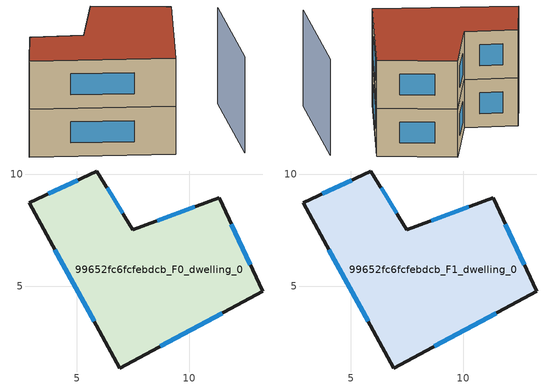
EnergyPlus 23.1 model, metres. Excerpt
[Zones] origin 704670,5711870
99652fc6fcfebdcb_F0_dwelling_0
 floor ground (EU_floor_Construction): 11.34,8.96 13.28,4.78 6.9,1.36 2.88,8.72 5.89,10.15 7.49,7.52 z0
 wall outside (EU_wall_Construction): 6.9,1.36 13.28,4.78 11.34,8.96 7.49,7.52 5.89,10.15 2.88,8.72 6.9,1.36 z0:3
 window (EU_Window_Construction): 8.71,2.33 11.48,3.81 / 4.02,6.64 5.76,3.44 / 5.04,9.75 3.73,9.13 / 7.04,8.26 6.34,9.4 / 10.25,8.56 8.58,7.93 / 12.74,5.96 11.89,7.78 z0.85:2.15
99652fc6fcfebdcb_F1_dwelling_0
 floor to 99652fc6fcfebdcb_F0_dwelling_0 (EU_floor_Construction): 11.34,8.96 13.28,4.78 6.9,1.36 2.88,8.72 5.89,10.15 7.49,7.52 z3
 wall outside (EU_wall_Construction): 6.9,1.36 13.28,4.78 11.34,8.96 7.49,7.52 5.89,10.15 2.88,8.72 6.9,1.36 z3:6
 window (EU_Window_Construction): 8.71,2.33 11.48,3.81 / 4.02,6.64 5.76,3.44 / 5.04,9.75 3.73,9.13 / 7.04,8.26 6.34,9.4 / 10.25,8.56 8.58,7.93 / 12.74,5.96 11.89,7.78 z3.85:5.15
 roof outside (EU_roof_Construction): 13.28,4.78 11.34,8.96 7.49,7.52 5.89,10.15 2.88,8.72 6.9,1.36 z6
shading: 8.84,-2.08 14.3,2.33 z0:6
[Building]
EU S2 Campaign: North Axis=0; Terrain=City; Solar Distribution=FullExterior
[Site:Location]
London: Latitude=51.5; Longitude=-0.5; Time Zone=0; Elevation=25
[SizingPeriod:WeatherFileDays]
AnnualSizingPeriod: Begin Month=1; Begin Day of Month=1; End Month=12; End Day of Month=31; Day of Week for Start Day=Monday; Use Weather File Daylight Saving Period=No; Use Weather File Rain and Snow Indicators=No
[MATERIAL]
EU_InternalMass_Material: Roughness=MediumRough; Thickness=0.1; Conductivity=1; Density=1800; Specific Heat=900; Thermal Absorptance=0.9; Solar Absorptance=0.7; Visible Absorptance=0.7
[MATERIAL:NOMASS] Roughness=MediumRough; Thermal Absorptance=0.9; Solar Absorptance=0.7; Visible Absorptance=0.7
Name | Thermal Resistance
EU_wall_NoMass | 0.555556
EU_roof_NoMass | 0.510204
EU_floor_NoMass | 1.43678
[WINDOWMATERIAL:SIMPLEGLAZINGSYSTEM]
EU_Window_SimpleGlazing: UFactor=3.96; Solar Heat Gain Coefficient=0.85; Visible Transmittance=0.85
[CONSTRUCTION]
EU_wall_Construction: EU_wall_NoMass
EU_roof_Construction: EU_roof_NoMass
EU_floor_Construction: EU_floor_NoMass
EU_Window_Construction: EU_Window_SimpleGlazing
EU_InternalMass_Construction: EU_InternalMass_Material
[ZONE] Type=1; Multiplier=1; Ceiling Height=autocalculate; Volume=143.369; Floor Area=autocalculate; Part of Total Floor Area=Yes
99652fc6fcfebdcb_F0_dwelling_0; 99652fc6fcfebdcb_F1_dwelling_0
[INTERNALMASS] Construction=EU_InternalMass_Construction; Surface Area=47.7896
Name | Zone or ZoneList
99652fc6fcfebdcb_F0_dwelling_0_EU_InternalMass | 99652fc6fcfebdcb_F0_dwelling_0
99652fc6fcfebdcb_F1_dwelling_0_EU_InternalMass | 99652fc6fcfebdcb_F1_dwelling_0
[OTHEREQUIPMENT] Fuel Type=Electricity; Design Level Calculation Method=Watts/Area; Power per Zone Floor Area=1; Fraction Latent=0; Fraction Radiant=0; Fraction Lost=0; Carbon Dioxide Generation Rate=0; EndUse Subcategory=EU_Step8_InternalGains
Name | Zone or ZoneList or Space or SpaceList | Schedule
EU_Step8_InternalGain_99652fc6fcfebdcb_F0_dwelling_0_f000 | 99652fc6fcfebdcb_F0_dwelling_0 | EU_Step8_GainSchedule_99652fc6fcfebdcb_F0_dwelling_0_f000
EU_Step8_InternalGain_99652fc6fcfebdcb_F1_dwelling_0_f000 | 99652fc6fcfebdcb_F1_dwelling_0 | EU_Step8_GainSchedule_99652fc6fcfebdcb_F1_dwelling_0_f000
[ZONEVENTILATION:DESIGNFLOWRATE] Schedule=EU_AlwaysOn; Design Flow Rate Calculation Method=AirChanges/Hour; Air Changes per Hour=0.48; Ventilation Type=Natural; Fan Pressure Rise=0; Fan Total Efficiency=1; Constant Term Coefficient=1; Temperature Term Coefficient=0; Velocity Term Coefficient=0; Velocity Squared Term Coefficient=0; Minimum Indoor Temperature=-100; Maximum Indoor Temperature=100; Delta Temperature=-100; Minimum Outdoor Temperature=-100; Maximum Outdoor Temperature=100; Maximum Wind Speed=40
Name | Zone or ZoneList or Space or SpaceList
EU_ConstantAir_99652fc6fcfebdcb_F0_dwelling_0 | 99652fc6fcfebdcb_F0_dwelling_0
EU_ConstantAir_99652fc6fcfebdcb_F1_dwelling_0 | 99652fc6fcfebdcb_F1_dwelling_0
[HVACTEMPLATE:THERMOSTAT] Constant Heating Setpoint=20; Constant Cooling Setpoint=50
EU_HeatOnly_99652fc6fcfebdcb_F0_dwelling_0; EU_HeatOnly_99652fc6fcfebdcb_F1_dwelling_0
[HVACTEMPLATE:ZONE:IDEALLOADSAIRSYSTEM] System Availability Schedule=EU_AlwaysOn; Maximum Heating Supply Air Temperature=50; Minimum Cooling Supply Air Temperature=13; Maximum Heating Supply Air Humidity Ratio=0.0156; Minimum Cooling Supply Air Humidity Ratio=0.0077; Heating Limit=NoLimit; Cooling Limit=NoLimit; Heating Availability Schedule=EU_AlwaysOn; Cooling Availability Schedule=EU_CoolingOff; Dehumidification Control Type=ConstantSensibleHeatRatio; Cooling Sensible Heat Ratio=0.7; Dehumidification Setpoint=60; Humidification Control Type=None; Humidification Setpoint=30; Outdoor Air Method=None; Outdoor Air Flow Rate per Person=0.00944; Outdoor Air Flow Rate per Zone Floor Area=0; Outdoor Air Flow Rate per Zone=0; Demand Controlled Ventilation Type=None; Outdoor Air Economizer Type=NoEconomizer; Heat Recovery Type=None; Sensible Heat Recovery Effectiveness=0.7; Latent Heat Recovery Effectiveness=0.65
Name | Template Thermostat
99652fc6fcfebdcb_F0_dwelling_0 | EU_HeatOnly_99652fc6fcfebdcb_F0_dwelling_0
99652fc6fcfebdcb_F1_dwelling_0 | EU_HeatOnly_99652fc6fcfebdcb_F1_dwelling_0
[SIZING:ZONE] Zone Cooling Design Supply Air Temperature Input Method=SupplyAirTemperature; Zone Cooling Design Supply Air Temperature=13; Zone Heating Design Supply Air Temperature Input Method=SupplyAirTemperature; Zone Heating Design Supply Air Temperature=50; Zone Cooling Design Supply Air Humidity Ratio=0.008; Zone Heating Design Supply Air Humidity Ratio=0.008; Cooling Design Air Flow Method=DesignDay; Cooling Design Air Flow Rate=0; Cooling Minimum Air Flow per Zone Floor Area=0.000762; Cooling Minimum Air Flow=0; Cooling Minimum Air Flow Fraction=0.2; Heating Design Air Flow Method=DesignDay; Heating Design Air Flow Rate=0; Heating Maximum Air Flow per Zone Floor Area=0.002032; Heating Maximum Air Flow=0.141576; Heating Maximum Air Flow Fraction=0.3; Account for Dedicated Outdoor Air System=No; Dedicated Outdoor Air System Control Strategy=NeutralSupplyAir; Dedicated Outdoor Air Low Setpoint Temperature for Design=autosize; Dedicated Outdoor Air High Setpoint Temperature for Design=autosize; Zone Load Sizing Method=Sensible Load Only No Latent Load; Zone Latent Cooling Design Supply Air Humidity Ratio Input Method=HumidityRatioDifference; Zone Cooling Design Supply Air Humidity Ratio Difference=0.005; Zone Latent Heating Design Supply Air Humidity Ratio Input Method=HumidityRatioDifference; Zone Humidification Design Supply Air Humidity Ratio Difference=0.005
99652fc6fcfebdcb_F0_dwelling_0; 99652fc6fcfebdcb_F1_dwelling_0
[SCHEDULE:CONSTANT]
Name | Hourly Value
EU_AlwaysOn | 1
EU_CoolingOff | 0
[SCHEDULE:FILE] Column Number=1; Rows to Skip at Top=0; Number of Hours of Data=8760; Column Separator=Comma; Interpolate to Timestep=No; Minutes per Item=60; Adjust Schedule for Daylight Savings=Yes
Name | File
EU_Step8_GainSchedule_99652fc6fcfebdcb_F0_dwelling_0_f000 | ../../schedules/99652fc6fcfebdcb/99652fc6fcfebdcb_F0_dwelling_0_f000_gain.csv
EU_Step8_GainSchedule_99652fc6fcfebdcb_F1_dwelling_0_f000 | ../../schedules/99652fc6fcfebdcb/99652fc6fcfebdcb_F1_dwelling_0_f000_gain.csv
